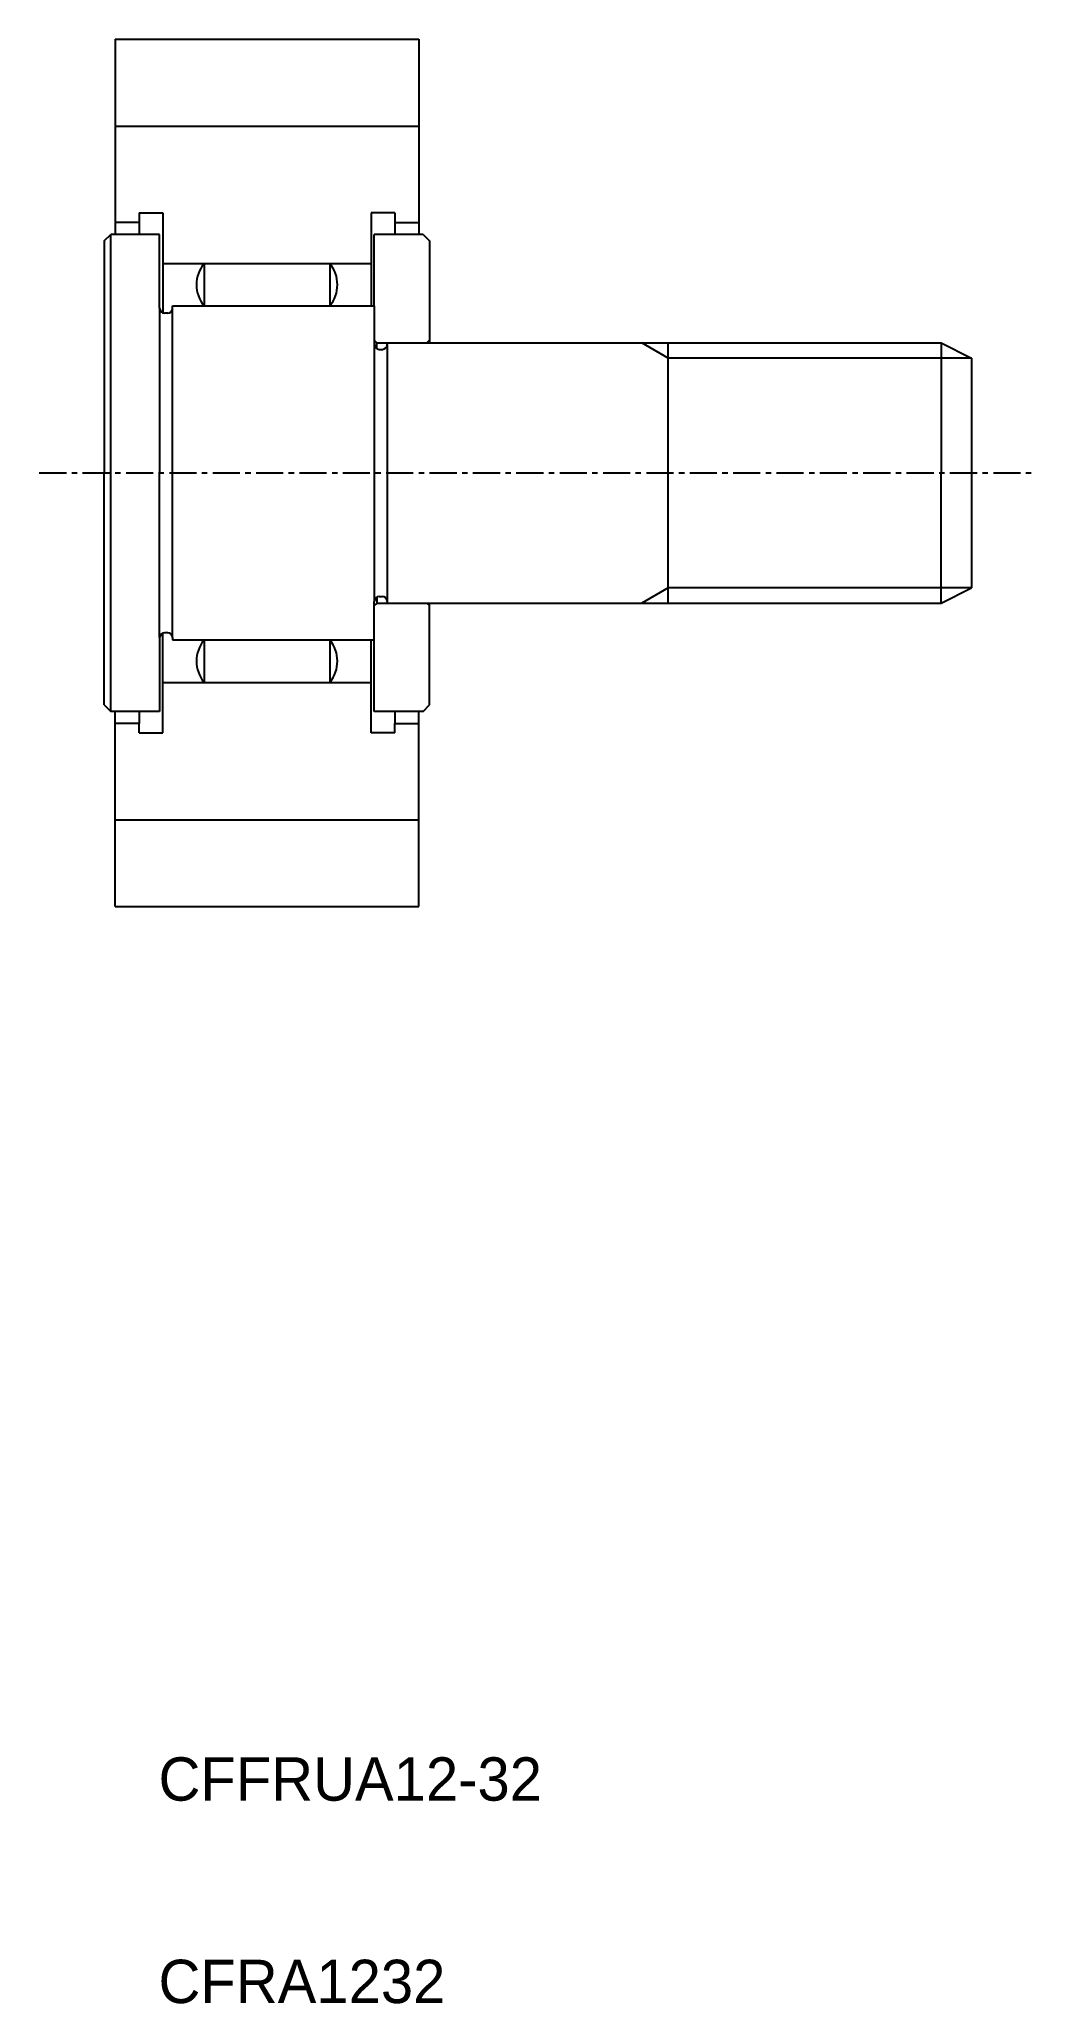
# Model space of a CAD drawing. Extents: x 188.1 to 234.1, y 81.1 to 171.7.
import ezdxf

# ---------------------------------------------------------------- set-up
doc = ezdxf.new("R2010")
doc.units = 0
doc.linetypes.add('CENTER', pattern=[2, 1.25, -0.25, 0.25, -0.25])
doc.layers.get('0').update_dxf_attribs({"linetype": 'CONTINUOUS'})
doc.layers.add('CENTER', color=1, linetype='CENTER')

msp = doc.modelspace()

# ---------------------------------------------------------------- linework, layer by layer
for p, q in [((191.634, 171.661), (205.634, 171.661)), ((191.634, 171.661), (191.634, 162.661)), ((205.634, 171.661), (205.634, 162.661)), ((191.634, 167.661), (205.634, 167.661)), ((192.734, 163.211), (191.634, 163.211)), ((192.734, 163.651), (193.834, 163.651)), ((192.734, 163.651), (192.734, 163.211)), ((192.734, 163.211), (192.734, 162.661)), ((193.834, 163.651), (193.834, 161.321)), ((203.434, 163.651), (203.434, 161.321)), ((204.534, 163.651), (203.434, 163.651)), ((204.534, 163.651), (204.534, 163.211)), ((204.534, 163.211), (205.634, 163.211)), ((204.534, 163.211), (204.534, 162.661)), ((191.134, 162.361), (191.434, 162.661)), ((191.134, 162.361), (191.134, 151.661)), ((191.434, 140.661), (191.434, 162.661)), ((193.684, 162.661), (191.434, 162.661)), ((193.684, 159.256), (193.684, 162.661)), ((203.584, 159.361), (203.584, 162.661)), ((205.834, 162.661), (203.584, 162.661)), ((205.834, 162.661), (206.134, 162.361)), ((206.134, 162.361), (206.134, 157.661)), ((193.834, 161.321), (193.834, 161.042)), ((193.834, 161.321), (194.034, 161.321)), ((194.034, 161.321), (203.234, 161.321)), ((195.734, 161.321), (195.734, 159.361)), ((201.534, 161.321), (201.534, 159.361)), ((203.234, 161.321), (203.434, 161.321)), ((203.434, 161.321), (203.434, 159.639)), ((193.834, 161.042), (193.834, 159.044)), ((203.434, 159.639), (203.434, 159.361)), ((193.684, 159.256), (193.684, 151.661)), ((194.059, 159.031), (193.909, 159.031)), ((194.284, 159.361), (203.234, 159.361)), ((194.284, 159.256), (194.284, 159.361)), ((194.284, 144.066), (194.284, 159.256)), ((203.234, 159.361), (203.584, 159.361)), ((203.584, 159.361), (203.584, 157.586)), ((203.704, 157.661), (203.584, 157.781)), ((203.704, 157.661), (204.184, 157.661)), ((203.704, 157.387), (203.704, 157.661)), ((204.184, 157.661), (229.734, 157.661)), ((204.184, 157.586), (204.184, 157.661)), ((206.014, 157.661), (206.134, 157.781)), ((217.134, 145.661), (217.134, 157.661)), ((229.734, 157.661), (229.734, 151.661)), ((229.734, 157.661), (231.134, 156.961)), ((203.584, 157.586), (203.584, 145.736)), ((203.809, 157.361), (203.959, 157.361)), ((204.184, 157.586), (204.184, 145.736)), ((231.134, 156.961), (231.134, 146.361)), ((191.134, 140.961), (191.134, 151.661)), ((193.684, 144.066), (193.684, 151.661)), ((229.734, 145.661), (229.734, 151.661)), ((203.704, 145.935), (203.704, 145.661)), ((203.809, 145.961), (203.959, 145.961)), ((229.734, 145.661), (231.134, 146.361)), ((203.584, 145.661), (203.584, 145.736)), ((203.584, 143.961), (203.584, 145.661)), ((203.704, 145.661), (203.584, 145.541)), ((203.704, 145.661), (204.184, 145.661)), ((204.184, 145.736), (204.184, 145.661)), ((204.184, 145.661), (229.734, 145.661)), ((206.014, 145.661), (206.134, 145.541)), ((206.134, 140.961), (206.134, 145.661)), ((193.684, 144.066), (193.684, 140.661)), ((193.834, 143.682), (193.834, 144.278)), ((194.059, 144.291), (193.909, 144.291)), ((194.284, 144.066), (194.284, 143.961)), ((193.834, 142.001), (193.834, 143.682)), ((194.284, 143.961), (203.234, 143.961)), ((195.734, 143.961), (195.734, 142.001)), ((201.534, 143.961), (201.534, 142.001)), ((203.234, 143.961), (203.584, 143.961)), ((203.434, 143.682), (203.434, 143.961)), ((203.434, 142.001), (203.434, 143.682)), ((203.584, 140.661), (203.584, 143.961)), ((193.834, 139.671), (193.834, 142.001)), ((193.834, 142.001), (194.034, 142.001)), ((194.034, 142.001), (203.234, 142.001)), ((203.234, 142.001), (203.434, 142.001)), ((203.434, 139.671), (203.434, 142.001)), ((191.134, 140.961), (191.434, 140.661)), ((193.684, 140.661), (191.434, 140.661)), ((191.634, 131.661), (191.634, 140.661)), ((192.734, 140.661), (192.734, 140.111)), ((205.834, 140.661), (203.584, 140.661)), ((204.534, 140.661), (204.534, 140.111)), ((205.634, 131.661), (205.634, 140.661)), ((205.834, 140.661), (206.134, 140.961)), ((192.734, 140.111), (191.634, 140.111)), ((192.734, 139.671), (192.734, 140.111)), ((192.734, 139.671), (193.834, 139.671)), ((204.534, 139.671), (203.434, 139.671)), ((204.534, 140.111), (205.634, 140.111)), ((204.534, 139.671), (204.534, 140.111)), ((191.634, 135.661), (205.634, 135.661)), ((191.634, 131.661), (205.634, 131.661))]:
    msp.add_line(p, q)
at = {"color": 3}
for p, q in [((217.134, 156.961), (215.922, 157.661)), ((231.134, 156.961), (217.134, 156.961)), ((217.134, 146.361), (215.922, 145.661)), ((231.134, 146.361), (217.134, 146.361))]:
    msp.add_line(p, q, dxfattribs=at)
for centre, radius, start, end in [((196.931, 160.341), 1.547, 140.69235, 219.30765), ((200.337, 160.341), 1.547, 320.69235, 39.30765), ((193.909, 159.256), 0.225, 180, 270), ((194.059, 159.256), 0.225, 270, 0), ((203.809, 157.586), 0.225, 180, 270), ((203.959, 157.586), 0.225, 270, 0), ((203.809, 145.736), 0.225, 90, 180), ((203.959, 145.736), 0.225, 0, 90), ((193.909, 144.066), 0.225, 90, 180), ((194.059, 144.066), 0.225, 0, 90), ((196.931, 142.981), 1.547, 140.69235, 219.30765), ((200.337, 142.981), 1.547, 320.69235, 39.30765)]:
    msp.add_arc(centre, radius, start, end)
at = {"layer": 'CENTER', "color": 1, "linetype": 'CENTER'}
msp.add_line((188.134, 151.661), (234.134, 151.661), dxfattribs=at)

# ---------------------------------------------------------------- texts
for s, p in [('CFFRUA12-32', (193.633, 90.426)), ('CFRA1232', (193.633, 81.091))]:
    msp.add_text(s, height=2).set_placement(p)

doc.saveas('drawing.dxf')
